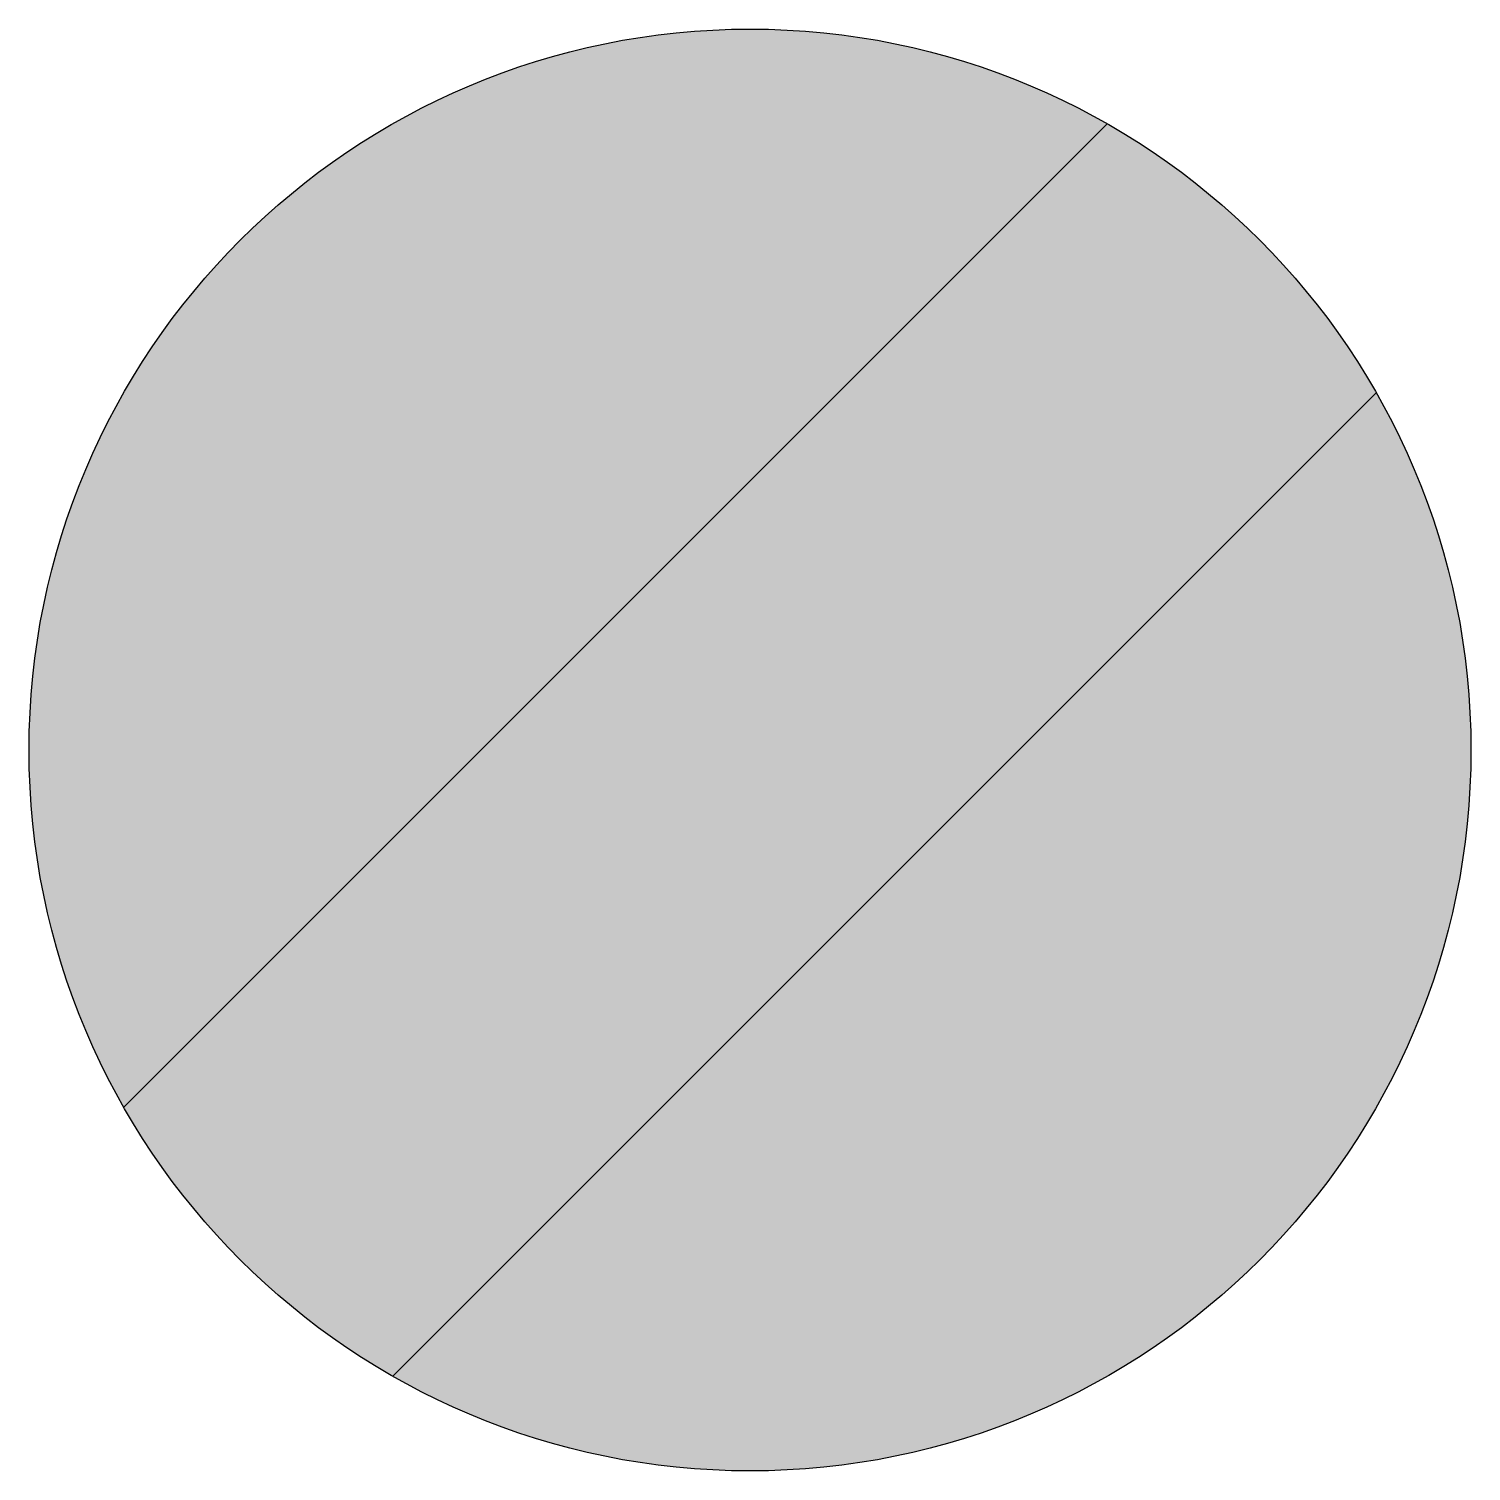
# Model space of a CAD drawing. Header units: millimetres. Extents: x -375 to 375, y -375 to 375.
import ezdxf

# ---------------------------------------------------------------- set-up
doc = ezdxf.new("R2010")
doc.units = ezdxf.units.MM
doc.header["$LTSCALE"] = 10
doc.header["$MEASUREMENT"] = 0
doc.layers.get('0').update_dxf_attribs({"linetype": 'CONTINUOUS'})

msp = doc.modelspace()

# ---------------------------------------------------------------- hatches: boundary and pattern name
at = {"true_color": 0xffffff}
h = msp.add_hatch(color=7, dxfattribs=at)
h.dxf.hatch_style = 1
edge = h.paths.add_edge_path()
edge.add_arc((0, 0), 375, 0, 360)
h = msp.add_hatch(color=7)
h.dxf.hatch_style = 1
h.paths.add_polyline_path([(325.76, 185.75, 0.134384), (185.75, 325.76), (-325.76, -185.75, 0.134384), (-185.75, -325.76)])

# ---------------------------------------------------------------- linework, layer by layer
for p, q in [((-325.76, -185.75), (185.75, 325.76)), ((-185.75, -325.76), (325.76, 185.75))]:
    msp.add_line(p, q)
msp.add_circle((0, 0), 375)

doc.saveas('drawing.dxf')
